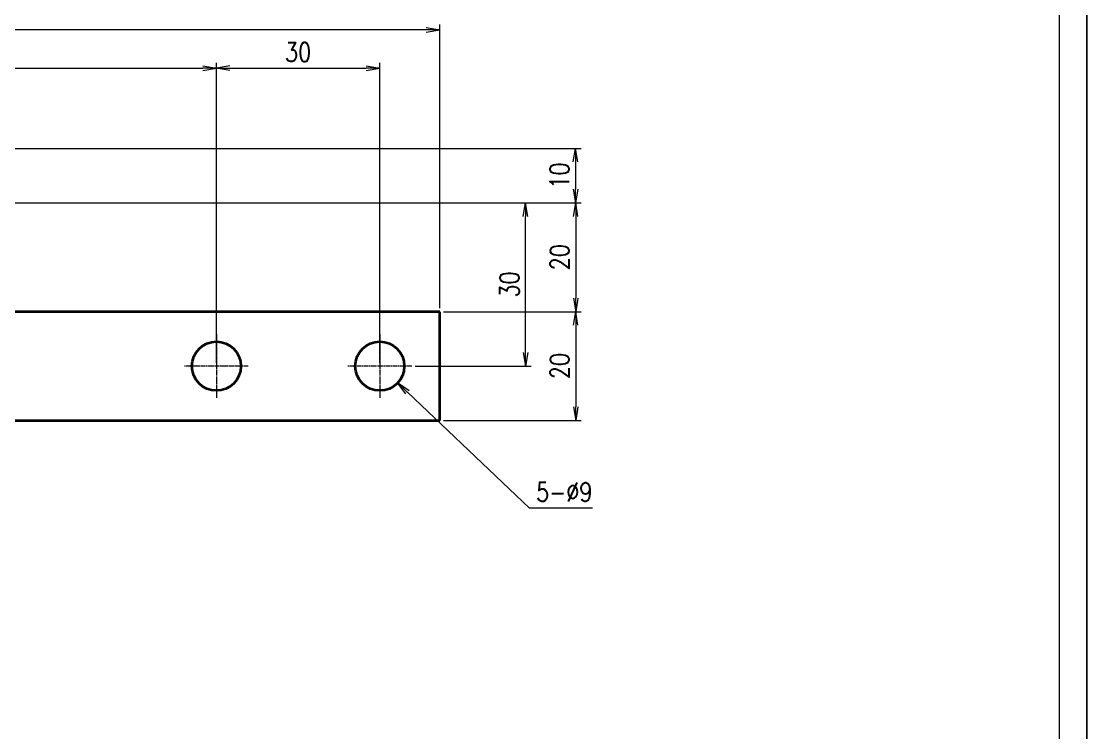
# Model space of a CAD drawing. Header units: millimetres. Extents: x 1333 to 106363, y -60675 to -5704.
# Drawn here: x 11946.5 to 12142, y -60390.5 to -60259.8 of the extents above; entities that cross this region are included whole.
import ezdxf

# ---------------------------------------------------------------- set-up
doc = ezdxf.new("R2010")
doc.units = ezdxf.units.MM
doc.header["$LTSCALE"] = 0.5
doc.linetypes.add('AM_ISO08W050x2', pattern=[9, 6, -0.75, 1.5, -0.75])
for name, color, linetype, lineweight in [('中心线', 2, 'AM_ISO08W050x2', 18), ('图框', 7, 'Continuous', 18), ('标注线', 3, 'Continuous', 18), ('粗实线', 7, 'Continuous', 35)]:
    doc.layers.add(name, color=color, linetype=linetype, lineweight=lineweight)
doc.layers.add('打印', color=7, linetype='Continuous', lineweight=15, plot=False)
doc.layers.add('打印-禁用', color=7, linetype='Continuous', lineweight=15, plot=False)
doc.styles.add('DIM', font='romans.shx', dxfattribs={"width": 0.8, "bigfont": 'bigfont.shx'})
doc.dimstyles.new('DEH 1-1$0', dxfattribs={"dimtxt": 3.5, "dimasz": 2.5, "dimexe": 1, "dimexo": 0.625, "dimgap": 1.2, "dimtad": 1, "dimzin": 9, "dimdsep": 46, "dimtxsty": 'DIM', "dimblk": 'OPEN', "dimcen": 0, "dimclrd": 8, "dimclre": 8, "dimclrt": 2, "dimazin": 2, "dimtfac": 0.5, "dimtmove": 0, "dimatfit": 3, "dimldrblk": 'OPEN', "dimfxl": 1, "dimtolj": 2, "dimlwd": 18, "dimlwe": 18, "dimarcsym": 0})
doc.dimstyles.new('DEH 1-1$3', dxfattribs={"dimtxt": 3.5, "dimasz": 2.5, "dimexe": 1, "dimexo": 0.625, "dimgap": 1.2, "dimtad": 1, "dimtoh": 1, "dimdsep": 46, "dimtxsty": 'DIM', "dimblk": 'OPEN', "dimcen": 0, "dimclrd": 8, "dimclre": 8, "dimclrt": 2, "dimazin": 2, "dimtfac": 0.5, "dimtofl": 0, "dimtmove": 0, "dimatfit": 3, "dimldrblk": 'OPEN', "dimfxl": 1, "dimtolj": 2, "dimlwd": 18, "dimlwe": 18, "dimarcsym": 0})

# ---------------------------------------------------------------- blocks, each defined once
blk = doc.blocks.new('GZDEH零件A3图框V01版')
at = {"layer": '图框', "linetype": 'Continuous'}
blk.add_line((3272.49, -1832.96), (3272.49, -1554.46), dxfattribs=at)
at = {"layer": '打印-禁用', "linetype": 'Continuous'}
blk.add_line((3277.49, -1846.46), (3277.49, -1549.46), dxfattribs=at)
blk = doc.blocks.new('DEH A3')
at = {"layer": '图框'}
blk.add_blockref('GZDEH零件A3图框V01版', (-2857.49, 1846.46), dxfattribs=at)
blk = doc.blocks.new('_Open')
at = {"color": 0, "linetype": 'ByBlock', "lineweight": -2}
for p, q in [((-1, 0.167), (0, 0)), ((-1, -0.167), (0, 0)), ((0, 0), (-1, 0))]:
    blk.add_line(p, q, dxfattribs=at)
blk = doc.blocks.new('*D195')
at = {"layer": 'Defpoints', "color": 0, "transparency": 16777216}
for p in [(11822.29, -60261.33), (11822.29, -60283.11), (12023.33, -60313.11)]:
    blk.add_point(p, dxfattribs=at)
at = {"layer": '标注线', "color": 8, "lineweight": 18, "transparency": 16777216}
for p, q in [((11822.29, -60282.49), (11822.29, -60260.33)), ((12020.83, -60261.33), (11824.79, -60261.33)), ((12023.33, -60312.49), (12023.33, -60260.33))]:
    blk.add_line(p, q, dxfattribs=at)
at = {"layer": '标注线', "color": 8, "lineweight": 18, "transparency": 16777216, "xscale": 2.5, "yscale": 2.5, "zscale": 2.5, "rotation": 180}
blk.add_blockref('_Open', (11822.29, -60261.33), dxfattribs=at)
at = {"layer": '标注线', "color": 8, "lineweight": 18, "transparency": 16777216, "xscale": 2.5, "yscale": 2.5, "zscale": 2.5}
blk.add_blockref('_Open', (12023.33, -60261.33), dxfattribs=at)
at = {"layer": '标注线', "color": 2, "transparency": 16777216, "insert": (11922.81, -60258.38), "char_height": 3.5, "attachment_point": 5, "style": 'DIM'}
blk.add_mtext('\\A2;201', dxfattribs=at)
blk = doc.blocks.new('*D200')
at = {"layer": 'Defpoints', "color": 0, "transparency": 16777216}
for p in [(11982.29, -60268.37), (11832.29, -60293.11), (11982.29, -60323.11)]:
    blk.add_point(p, dxfattribs=at)
at = {"layer": '标注线', "color": 8, "lineweight": 18, "transparency": 16777216}
for p, q in [((11832.29, -60292.49), (11832.29, -60267.37)), ((11834.79, -60268.37), (11979.79, -60268.37)), ((11982.29, -60322.49), (11982.29, -60267.37))]:
    blk.add_line(p, q, dxfattribs=at)
at = {"layer": '标注线', "color": 8, "lineweight": 18, "transparency": 16777216, "xscale": 2.5, "yscale": 2.5, "zscale": 2.5, "rotation": 180}
blk.add_blockref('_Open', (11832.29, -60268.37), dxfattribs=at)
at = {"layer": '标注线', "color": 8, "lineweight": 18, "transparency": 16777216, "xscale": 2.5, "yscale": 2.5, "zscale": 2.5}
blk.add_blockref('_Open', (11982.29, -60268.37), dxfattribs=at)
at = {"layer": '标注线', "color": 2, "transparency": 16777216, "insert": (11907.29, -60265.42), "char_height": 3.5, "attachment_point": 5, "style": 'DIM'}
blk.add_mtext('\\A2;150', dxfattribs=at)
blk = doc.blocks.new('*D201')
at = {"layer": 'Defpoints', "color": 0, "transparency": 16777216}
for p in [(12012.29, -60268.37), (11982.29, -60323.11), (12012.29, -60323.11)]:
    blk.add_point(p, dxfattribs=at)
at = {"layer": '标注线', "color": 8, "lineweight": 18, "transparency": 16777216}
for p, q in [((11982.29, -60322.49), (11982.29, -60267.37)), ((11984.79, -60268.37), (12009.79, -60268.37)), ((12012.29, -60322.49), (12012.29, -60267.37))]:
    blk.add_line(p, q, dxfattribs=at)
at = {"layer": '标注线', "color": 8, "lineweight": 18, "transparency": 16777216, "xscale": 2.5, "yscale": 2.5, "zscale": 2.5, "rotation": 180}
blk.add_blockref('_Open', (11982.29, -60268.37), dxfattribs=at)
at = {"layer": '标注线', "color": 8, "lineweight": 18, "transparency": 16777216, "xscale": 2.5, "yscale": 2.5, "zscale": 2.5}
blk.add_blockref('_Open', (12012.29, -60268.37), dxfattribs=at)
at = {"layer": '标注线', "color": 2, "transparency": 16777216, "insert": (11997.29, -60265.42), "char_height": 3.5, "attachment_point": 5, "style": 'DIM'}
blk.add_mtext('\\A2;30', dxfattribs=at)
blk = doc.blocks.new('*D206')
at = {"layer": 'Defpoints', "color": 0, "transparency": 16777216}
for p in [(11842.29, -60283.11), (11842.29, -60293.11), (12048.22, -60293.11)]:
    blk.add_point(p, dxfattribs=at)
at = {"layer": '标注线', "color": 8, "lineweight": 18, "transparency": 16777216}
for p, q in [((11842.91, -60283.11), (12049.22, -60283.11)), ((12048.22, -60285.61), (12048.22, -60290.61)), ((11842.91, -60293.11), (12049.22, -60293.11))]:
    blk.add_line(p, q, dxfattribs=at)
at = {"layer": '标注线', "color": 8, "lineweight": 18, "transparency": 16777216, "xscale": 2.5, "yscale": 2.5, "zscale": 2.5}
for p, rotation in [((12048.22, -60283.11), 90), ((12048.22, -60293.11), 270)]:
    blk.add_blockref('_Open', p, dxfattribs=dict(at, rotation=rotation))
at = {"layer": '标注线', "color": 2, "transparency": 16777216, "insert": (12045.27, -60288.11), "char_height": 3.5, "attachment_point": 5, "rotation": 90, "style": 'DIM'}
blk.add_mtext('\\A2;10', dxfattribs=at)
blk = doc.blocks.new('*D207')
at = {"layer": 'Defpoints', "color": 0, "transparency": 16777216}
for p in [(11842.29, -60293.11), (12023.33, -60313.11), (12048.25, -60313.11)]:
    blk.add_point(p, dxfattribs=at)
at = {"layer": '标注线', "color": 8, "lineweight": 18, "transparency": 16777216}
for p, q in [((11842.91, -60293.11), (12049.25, -60293.11)), ((12048.25, -60295.61), (12048.25, -60310.61)), ((12023.96, -60313.11), (12049.25, -60313.11))]:
    blk.add_line(p, q, dxfattribs=at)
at = {"layer": '标注线', "color": 8, "lineweight": 18, "transparency": 16777216, "xscale": 2.5, "yscale": 2.5, "zscale": 2.5}
for p, rotation in [((12048.25, -60293.11), 90), ((12048.25, -60313.11), 270)]:
    blk.add_blockref('_Open', p, dxfattribs=dict(at, rotation=rotation))
at = {"layer": '标注线', "color": 2, "transparency": 16777216, "insert": (12045.3, -60303.11), "char_height": 3.5, "attachment_point": 5, "rotation": 90, "style": 'DIM'}
blk.add_mtext('\\A2;20', dxfattribs=at)
blk = doc.blocks.new('*D208')
at = {"layer": 'Defpoints', "color": 0, "transparency": 16777216}
for p in [(12023.33, -60313.11), (12023.33, -60333.11), (12048.25, -60333.11)]:
    blk.add_point(p, dxfattribs=at)
at = {"layer": '标注线', "color": 8, "lineweight": 18, "transparency": 16777216}
for p, q in [((12023.96, -60313.11), (12049.25, -60313.11)), ((12048.25, -60315.61), (12048.25, -60330.61)), ((12023.96, -60333.11), (12049.25, -60333.11))]:
    blk.add_line(p, q, dxfattribs=at)
at = {"layer": '标注线', "color": 8, "lineweight": 18, "transparency": 16777216, "xscale": 2.5, "yscale": 2.5, "zscale": 2.5}
for p, rotation in [((12048.25, -60313.11), 90), ((12048.25, -60333.11), 270)]:
    blk.add_blockref('_Open', p, dxfattribs=dict(at, rotation=rotation))
at = {"layer": '标注线', "color": 2, "transparency": 16777216, "insert": (12045.3, -60323.11), "char_height": 3.5, "attachment_point": 5, "rotation": 90, "style": 'DIM'}
blk.add_mtext('\\A2;20', dxfattribs=at)
blk = doc.blocks.new('*D209')
at = {"layer": 'Defpoints', "color": 0, "transparency": 16777216}
for p in [(11838.14, -60293.11), (12039.05, -60293.11), (12018.14, -60323.11)]:
    blk.add_point(p, dxfattribs=at)
at = {"layer": '标注线', "color": 8, "lineweight": 18, "transparency": 16777216}
for p, q in [((11838.76, -60293.11), (12040.05, -60293.11)), ((12039.05, -60320.61), (12039.05, -60295.61)), ((12018.76, -60323.11), (12040.05, -60323.11))]:
    blk.add_line(p, q, dxfattribs=at)
at = {"layer": '标注线', "color": 8, "lineweight": 18, "transparency": 16777216, "xscale": 2.5, "yscale": 2.5, "zscale": 2.5}
for p, rotation in [((12039.05, -60293.11), 90), ((12039.05, -60323.11), 270)]:
    blk.add_blockref('_Open', p, dxfattribs=dict(at, rotation=rotation))
at = {"layer": '标注线', "color": 2, "transparency": 16777216, "insert": (12036.1, -60308.11), "char_height": 3.5, "attachment_point": 5, "rotation": 90, "style": 'DIM'}
blk.add_mtext('\\A2;30', dxfattribs=at)
blk = doc.blocks.new('*D211')
at = {"layer": 'Defpoints', "color": 0, "transparency": 16777216}
for p in [(12009.03, -60320.02), (12015.55, -60326.21)]:
    blk.add_point(p, dxfattribs=at)
at = {"layer": '标注线', "color": 8, "lineweight": 18, "transparency": 16777216}
for p, q in [((12039.75, -60349.19), (12017.36, -60327.93)), ((12051.35, -60349.19), (12039.75, -60349.19))]:
    blk.add_line(p, q, dxfattribs=at)
at = {"layer": '标注线', "color": 8, "lineweight": 18, "transparency": 16777216, "xscale": 2.5, "yscale": 2.5, "zscale": 2.5, "rotation": 136.4775920235829}
blk.add_blockref('_Open', (12015.55, -60326.21), dxfattribs=at)
at = {"layer": '标注线', "color": 2, "transparency": 16777216, "insert": (12046.15, -60346.24), "char_height": 3.5, "attachment_point": 5, "style": 'DIM'}
blk.add_mtext('\\A2;{\\Fromans,bigfont|c134;5-}∅9', dxfattribs=at)

msp = doc.modelspace()

# ---------------------------------------------------------------- linework, layer by layer
at = {"layer": '中心线', "lineweight": 13, "ltscale": 0.292499}
for p, q in [((11982.289, -60317.264), (11982.289, -60328.964)), ((12012.289, -60317.264), (12012.289, -60328.964))]:
    msp.add_line(p, q, dxfattribs=at)
at = {"layer": '中心线', "lineweight": 13, "ltscale": 0.292505}
for p, q in [((11988.139, -60323.114), (11976.439, -60323.114)), ((12018.139, -60323.114), (12006.439, -60323.114))]:
    msp.add_line(p, q, dxfattribs=at)
at = {"layer": '打印'}
msp.add_lwpolyline([(11722.04, -60224.184), (12142.04, -60224.184), (12142.04, -60521.184), (11722.04, -60521.184)], close=True, dxfattribs=at)
at = {"layer": '粗实线', "color": 7, "lineweight": 35}
for p, q in [((12023.332, -60313.114), (11862.288, -60313.114)), ((11942.288, -60333.114), (12023.332, -60333.114))]:
    msp.add_line(p, q, dxfattribs=at)
at = {"layer": '粗实线', "color": 7, "lineweight": 35, "ltscale": 0.499992}
msp.add_line((12023.332, -60333.114), (12023.332, -60313.114), dxfattribs=at)
at = {"layer": '粗实线', "color": 7, "lineweight": 35}
for centre in [(11982.289, -60323.114), (12012.289, -60323.114)]:
    msp.add_circle(centre, 4.5, dxfattribs=at)

# ---------------------------------------------------------------- block references
at = {"layer": '图框'}
msp.add_blockref('DEH A3', (11722.04, -60521.184), dxfattribs=at)

# ---------------------------------------------------------------- dimensions: what is measured, and where the dimension line sits
at = {"layer": '标注线'}
dim = msp.add_linear_dim(base=(11822.288, -60261.334), p1=(12023.332, -60313.114), p2=(11822.288, -60283.114), dimstyle='DEH 1-1$0', override={"dimdec": 0}, dxfattribs=at)
dim.commit()
dim.dimension.update_dxf_attribs({"geometry": '*D195', "text_midpoint": (11922.81, -60258.384)})
for base, p1, p2, picture, middle in [((11982.289, -60268.366), (11832.288, -60293.114), (11982.289, -60323.114), '*D200', (11907.289, -60265.416)), ((12012.289, -60268.366), (11982.289, -60323.114), (12012.289, -60323.114), '*D201', (11997.289, -60265.416))]:
    dim = msp.add_linear_dim(base=base, p1=p1, p2=p2, dimstyle='DEH 1-1$0', dxfattribs=at)
    dim.commit()
    dim.dimension.update_dxf_attribs({"geometry": picture, "text_midpoint": middle})
for base, p1, p2, picture, middle in [((12048.219, -60293.114), (11842.288, -60283.114), (11842.288, -60293.114), '*D206', (12045.269, -60288.114)), ((12039.047, -60293.114), (12018.139, -60323.114), (11838.138, -60293.114), '*D209', (12036.097, -60308.114)), ((12048.246, -60313.114), (11842.288, -60293.114), (12023.332, -60313.114), '*D207', (12045.296, -60303.114)), ((12048.246, -60333.114), (12023.332, -60313.114), (12023.332, -60333.114), '*D208', (12045.296, -60323.114))]:
    dim = msp.add_linear_dim(base=base, p1=p1, p2=p2, angle=90, dimstyle='DEH 1-1$0', dxfattribs=at)
    dim.commit()
    dim.dimension.update_dxf_attribs({"geometry": picture, "text_midpoint": middle})
dim = msp.add_diameter_dim_2p(p1=(12009.026, -60320.015), p2=(12015.552, -60326.213), text='{\\Fromans,bigfont|c134;5-}<>', dimstyle='DEH 1-1$3', dxfattribs=at)
dim.commit()
dim.dimension.update_dxf_attribs({"geometry": '*D211', "text_midpoint": (12046.147, -60349.192), "dimtype": 163})

doc.saveas('drawing.dxf')
